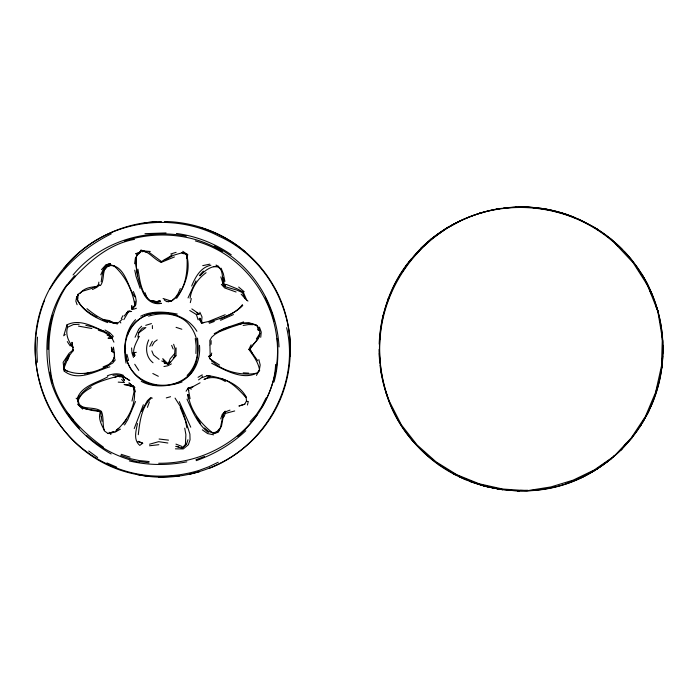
<?xml version="1.0" encoding="UTF-8"?>
<svg xmlns="http://www.w3.org/2000/svg" width="698" height="698" viewBox="0 0 698 698"><rect width="100%" height="100%" fill="white"/><g stroke="black" fill="none" stroke-linecap="round" stroke-linejoin="round"><path stroke-width="1.05" d="M662.882 342.526L662.742 340.249M662.114 364.81L662.175 358.327M662.341 339.978L661.983 335.686M134.993 301.187L134.932 306.012L132.018 309.45L131.774 305.645L131.948 308.926L133.519 309.275L136.398 308.254M211.084 344.297L211.128 340.598M663.1 345.554L661.992 367.165M379.328 353.363L379.642 359.191L379.476 356.12M290.281 356.303C292.89 306.928 264.874 256.672 219.146 236.317C168.192 209.4 99.997 222.374 64.216 268.145M195.929 353.485L196.155 345.711L195.248 338.539M199.48 345.309C201.19 362.742 191.025 380.881 172.938 384.188M47.979 349.436L48.337 337.719L50.212 326.097M110.214 265.72L110.232 265.074C125.466 266.479 127.368 286.293 134.705 296.833M64.347 367L64.452 363.92L66.362 359.06L69.311 354.767L63.544 369.19C77.705 377.182 95.539 373.072 108.801 365.037M114.411 358.03L114.612 358.693L114.402 353.031L112.491 351.138L113.451 347.133L114.402 353.031L114.236 357.559L113.285 361.163L112.544 361.538L114.236 357.559L112.57 361.006L108.74 364.522L103.103 366.912M223.508 415.284L221.51 426.024L218.875 430.945L213.379 433.537L217.706 432.42L220.411 427.804L223.133 414.882L225.323 411.864L229.982 410.127M173.191 358.039L174.552 356.477L174.989 348.52L173.645 344.28M37.448 337.151L36.846 349.794L37.378 362.262M662.55 358.423C660.989 387.547 649.376 415.703 631.341 438.501A143.84 143.84 0 0 1 593.928 470.871C518.265 518.291 410.721 477.423 385.68 391.63A141.633 141.633 0 0 1 380.017 365.106M662.751 354.078L662.777 343.259M136.276 258.234C135.403 268.346 137.576 278.607 141.389 287.942C143.884 297.112 150.829 305.48 161.369 303.36L154.642 302.382M109.193 333.627C96.062 328.453 81.291 317.887 67.034 324.788L66.929 326.472L67.619 327.222C65.15 334.429 68.587 341.497 72.836 347.22L71.964 342.29L73.185 350.597L69.617 355.212L67.558 360.299M276.792 363.588C283.17 309.502 248.165 255.372 195.344 240.932M167.511 364.068L170.242 362.55L175.948 355.779L176.088 347.892M107.728 322.624C96.106 318.175 83.428 311.893 77.583 300.315L77.801 297.575M178.758 446.799L175.826 446.327L182.169 448.212L185.406 444.452L185.886 434.653L184.734 428.153M222.47 418.364L222.784 414.996L224.861 411.672L225.323 411.864M138.274 434.697C139.827 421.95 141.354 406.55 151.641 397.869L152.295 398.165M260.729 337.309L261.253 332.091L259.455 327.153M275.597 364.443C275.082 379.564 269.664 393.951 262.23 406.969M662.062 363.876L662.838 356.059M661.294 371.223L661.73 367.122M661.233 371.537L661.05 372.627M96.682 286.381L98.575 284.444L98.837 282.132M135.761 304.956L136.258 301.013L135.482 296.667L133.37 291.546M134.627 263.748L135.386 258.094L138.003 254.238M48.249 337.876L49.89 326.236L52.533 315.199M259.813 333.26C259.961 340.284 252.493 343.329 250.067 349.113L249.64 349.419L257.771 360.805M101.166 281.835C102.152 276.382 101.873 269.829 107.178 266.479L107.082 265.982L110.075 265.476L113.87 265.781C125.3 275.771 132.925 291.031 134.932 306.012L134.941 305.262L133.746 306.727M276.722 364.574C273.005 392.18 259.054 418.355 237.8 436.433M64.452 363.92L63.544 369.19L64.539 369.53L64.199 371.1C77.94 382.007 95.591 371.031 109.874 366.808M77.583 300.315L76.955 298.945L77.984 294.364L82.486 291.241L92.372 288.222M78.708 294.896L76.597 297.191L75.846 301.204L77.112 304.729M137.454 423.494C136.119 430.71 133.1 439.836 139.766 445.411L142.715 443.213L138.632 441.345L137.811 441.694L142.715 443.213M190.074 298.247C191.557 288.021 197.726 278.694 206.084 272.717M657.368 386.692L655.64 392.791M661.434 367.933L661.887 365.848M138.762 332.885L145.873 327.58L142.488 328.034L140.385 330.39L138.762 332.885L137.829 337.117L139.225 336.366C136.503 342.465 131.599 349.558 134.557 356.373L132.821 352.699M253.549 324.378L256.724 325.294C265.109 333.88 254.194 342.386 249.701 349.541L248.881 349.41L251.097 344.821M202.115 377.051L202.324 376.117M73.046 349.157L72.557 351.216L73.185 350.597M274.009 382.015C278.031 367.846 278.537 352.979 277.176 338.382M155.226 301.37L154.834 302.26L160.182 300.655L155.017 302.269L150.541 300.55L155.226 301.37L150.541 300.55M247.441 405.014L248.305 401.402M190.301 302.644L191.304 298.578M107.082 265.982C101.611 271.234 104.927 279.837 100.399 285.604M211.721 353.048L211.145 355.282L208.728 356.408C216.965 370.586 241.709 376.615 256.873 373.09L259.621 370.245C258.382 362.419 253.391 355.736 248.881 349.41M132.009 401.071L134.129 391.316L133.213 386.099L124.113 384.519L128.894 385.148L134.88 387.556L128.903 382.905L133.702 386.928L128.894 385.148M161.753 360.953L168.122 363.998L170.207 358.789L174.674 353.546M148.735 339.926C145.018 347.621 145.969 357.315 153.019 362.751M67.034 324.788L63.727 335.747L65.237 334.49M134.225 428.546L143.343 404.77M187.954 439.714L186.558 444.059L182.169 448.212L181.925 446.432L175.957 444.12M140.813 251.533L137.419 253.566C134.33 260.642 136.834 268.521 137.689 275.823M79.118 395.879L77.897 399.5L78.481 402.223M653.677 399.771L647.98 412.623C670.01 369.8 667.541 315.836 642.212 274.96L641.732 274.113C615.366 231.003 564.795 204.27 514.286 207.21L500.928 208.475C464.877 213.806 430.57 233.062 408.81 262.465L409.97 261.087M174.552 356.477L174.814 355.736L175.948 355.779M220.708 418.861L222.252 414.42L225.218 411.139M224.861 411.672L225.227 413.443L224.137 416.566L222.645 417.552M133.213 386.099L133.44 386.57L128.973 385.776M44.602 300.253C27.711 342.404 33.853 393 62.689 428.555C87.686 460.549 128.284 478.819 168.855 475.818A125.404 125.387 13.4 0 0 199.166 470.373L208.772 466.779L218.186 462.242M259.656 330.634L257.928 329.788L258.496 328.208M109.603 432.926L113.669 431.792L108.111 433.563L104.325 430.849C102.362 424.524 103.923 417.683 101.48 411.427C94.71 406.323 85.095 409.918 78.534 404.674L77.661 400.146C84.737 384.249 104.648 379.895 119.96 375.637L122.909 377.234L124.436 380.55L121.696 375.62L116.915 374.983L112.902 375.297M147.418 407.344L149.433 401.9M135.063 337.274L138.78 329.194L141.589 326.228M135.499 401.507L127.725 419.768L124.532 424.96M112.736 337.213L112.195 338.521L113.931 342.151M127.586 334.813C137.14 305.34 182.257 306.736 196.88 331.288M78.534 404.674L81.657 406.742L79.31 404.308L78.167 400.731C80.078 394.492 85.758 390.575 91.237 387.634M180.311 288.553L178.051 293.64L175.39 297.601L171.35 301.117L168.201 301.719L165.539 300.951L164.178 299.808M100.748 274.82L103.034 269.882L106.349 265.022L110.459 263.495L105.869 264.847L101.498 269.664M191.662 286.032C195.379 277.097 200.562 267.334 210.936 265.231M63.928 268.145C2.522 340.109 44.62 457.626 137.384 474.57C186.113 485.014 239.318 463.393 267.474 422.43M100.268 412.204C97.99 418.181 101.446 424.846 104.255 430.099M141.476 411.401L147.383 400.687L150.864 397.45M195.99 280.875L188.032 297.924M265.99 398.078L261.733 406.637L256.358 414.656L250.041 421.688M149.747 346.409L152.356 341.252M101.07 416.854L100.94 412.501L101.48 411.427M260.049 333.347L256.384 338.835M647.351 413.853L647.884 412.85L647.133 414.272M402.807 271.252L405.8 266.976M649.253 410.18L643.041 421.653M244.754 404.177L239.082 405.983L244.754 404.177L246.49 400.931L246.15 397.537L243.995 394.51M121.286 318.707L122.918 315.697M131.625 311.474L128.467 311.727L123.825 319.667M256.463 375.384L259.272 370.324L260.18 364.975L258.845 359.557M209.941 344.917L209.845 340.441L211.764 337.117L214.949 334.368L219.32 331.751L230.986 327.188L243.113 323.253L248.802 323.253L256.724 325.294L258.051 328.575M174.421 256.96L161.177 262.378C153.83 259.281 149.276 251.507 141.005 250.163L138.867 253.775L140.961 251.708M152.016 345.911L154.415 341.924L157.207 339.891M66.781 284.897C46.356 312.94 42.404 350.396 51.573 383.298C61.476 413.329 83.786 438.536 111.148 453.962M267.596 422.238C296.327 381.85 297.967 324.666 271.679 282.664C255.555 256.245 229.572 235.793 199.68 227.391M637.675 430.047L642.841 421.976M186.078 391.238L187.762 388.646M49.924 288.981C64.469 265.17 86.316 245.975 111.366 233.821M123.232 424.061L126.652 419.009M259.621 370.245L259.185 370.891L258.487 370.533M108.111 433.563L114.28 432.28C127.272 421.801 138.038 403.139 133.571 386.186M124.192 316.115L126.329 313.332L128.336 311.962M637.544 430.256L630.451 439.487L622.346 448.535C613.961 456.946 604.59 464.327 594.478 470.548C539.65 504.829 462.53 494.62 418.564 447.182C369.347 397.703 366.18 311.84 411.436 258.757L411.515 258.67M176.611 298.343C184.987 286.302 191.043 269.917 186.689 255.294M74.642 275.719C51.006 301.754 45.667 338.242 50.718 372.017C54.61 403.889 78.342 429.13 103.374 447.121M131.948 308.926L134.81 305.366M115.362 359.802L112.736 363.03L103.793 367.968M187.998 376.074C198.188 366.284 198.974 351.321 197.517 338.111M257.021 415.144C234.415 445.935 196.696 463.751 158.682 463.254M411.349 259.403C397.179 275.893 388.105 296.231 382.713 317.162A141.633 141.633 0 0 0 379.18 344.123M413.434 256.881L422.281 247.432M187.125 375.411C199.864 363.056 201.111 340.799 190.702 326.708C181.742 313.297 162.835 311.631 148.587 316.159M416.505 254.072L417.84 252.458M624.213 445.551L626.132 443.247M411.707 259.01L420.877 248.715M418.416 251.027L419.027 250.346M193.494 369.582C175.582 396.159 130.168 387.434 125.631 354.724C121.548 332.684 139.626 309.432 162.966 313.341M135.56 319.658C124.698 330.922 123.127 348.468 126.068 363.126M103.967 269.559L107.178 266.479M199.349 275.597L203.327 271.138M63.98 268.076L64.042 268.006C84.083 243.637 113.329 227.347 144.521 222.828L156.335 221.685M220.411 427.804L216.72 431.861L212.899 432.969L208.554 431.364L204.462 428.014M80.113 293.361C83.847 288.073 90.714 286.878 96.778 286.686M167.494 363.344L164.3 363.248L168.122 363.998L169.972 361.983M75.524 276.207L67.2 285.212C85.453 264.865 106.524 244.37 134.522 239.353M242.476 304.616C236.927 311.98 228.342 315.749 220.01 319.038M76.597 297.191L78.35 295.045L77.984 294.364L77.609 298.465L76.955 298.945C80.689 307.478 88.908 313.036 96.926 317.206M209.226 356.224L211.145 355.282L208.728 356.408M73.063 274.96C100.041 242.101 145.027 227.958 186.279 236.194M104.639 269.323L107.256 266.645L110.075 265.476L108.138 266.147M200.047 275.823C204.584 270.545 210.848 266.13 218.046 266.13C223.29 270.458 222.182 277.717 223.116 283.737L225.489 286.791L236.831 290.08L242.337 292.514L245.207 298.692L247.956 301.091M122.359 319.195L117.43 323.593C105.817 322.476 95.766 315.915 86.971 308.673M103.714 269.969L106.436 267.378M423.843 245.966L428.528 241.56M242.756 305.515C233.743 314.763 220.638 318.183 208.763 322.206M422.412 247.301L428.572 241.648M430.884 239.527L441.686 231.657M420.597 248.436L430.718 239.344L445.307 229.127L442.41 231.151M245.818 430.736C231.692 444.172 214.539 454.11 196.225 460.654M167.825 363.85L169.989 362.096L168.323 362.925M609.598 459.912L611.073 458.743L608.534 460.759M170.574 396.708L166.29 397.895M142.549 251.786L142.994 251.446M198.546 379.895L201.39 377.827L206.634 376.013L210.7 376.327L204.008 379.468C211.014 376.222 219.067 377.313 225.393 381.562M430.875 239.362C449.495 224.363 471.639 214.05 495.083 209.4A143.901 143.901 0 0 1 501.251 208.405M596.842 469.073L597.348 468.707L596.624 469.187M596.485 469.274L607.408 461.553L594.644 470.496L582.228 477.109L583.511 476.411M116.461 429.907L118.782 428.319M172.031 254.718C169.466 257.71 162.617 259.726 161.177 262.378M200.073 382.792L190.798 387.818M165.138 259.996L173.383 255.355L177.728 254.011L182.187 252.807L186.776 253.906C188.155 270.44 186.331 291.31 171.35 301.117L163.088 298.491M214.216 333.661L224.023 328.496L243.646 321.909M198.058 377.321L202.254 374.843M126.722 312.739L128.467 311.727M242.337 292.514L243.288 292.139L246.699 300.105M115.196 432.079L120.422 429.157M582.647 476.917L582.132 477.144M584.147 476.053L594.556 470.347M256.253 373.308C242.651 380.366 223.945 369.792 211.66 363.239M452.941 224.773L450.725 225.934L460.252 220.934L453.857 224.294M171.359 363.885L167.756 365.769L163.943 366.529M92.494 289.522L96.621 287.41L99.622 285.133L99.203 284.775M73.15 349.89L68.997 353.45L63.143 362.314L64.199 371.1M218.936 331.114L230.706 326.463M209.391 468.271C264.071 447.392 300.184 385.375 286.642 327.711M107.832 376.78C97.013 383.01 81.343 385.619 77.085 399.029L76.126 398.218M67.619 327.222L73.369 324.553L79.171 324.291M107.937 266.13L110.232 265.074L113.87 265.781M233.42 314.562L220.551 320.295M185.144 254.622L186.776 253.906L182.047 252.746L183.626 253.662M185.406 444.452L186.061 444.164M114.987 377.278L119.96 375.637L119.977 377.103M225.192 314.737L208.397 321.534L201.425 323.034L199.907 318.114L201.041 322.066L199 318.829M140.743 316.185C152.059 310.488 165.243 311.753 177.283 314.048M195.964 459.746L204.593 456.448M182.012 252.798L184.045 253.74M209.313 323.296L214.312 321.464M140.551 251.978L135.621 253.732L137.707 253.976M168.201 301.719L170.129 301.039M567.195 483.19L568.949 482.58L565.633 483.74M107.405 375.768C112.526 373.674 118.459 372.863 123.572 375.445M170.774 253.993L176.114 252.336M182.021 382.015C169.134 386.395 153.586 388.167 141.258 381.326M111.802 351.356L112.491 351.138L111.392 347.194L111.802 351.356L114.402 353.031M145.725 325.338L151.431 323.575M124.567 241.028C156.684 230.558 193.468 233.542 222.426 251.489M198.119 319.789L196.374 314.51L199.157 313.891L196.374 314.51L189.769 310.514M234.703 410.965L225.227 413.443M149.547 444.225L158.647 441.677L167.843 443.012M189.568 474.256L199.593 471.682M84.502 373.901L90.827 372.296M218.875 430.945L217.706 432.42L212.899 432.969C200.631 423.834 189.969 409.866 188.207 394.466M136.267 352.298L133.458 352.961L135.229 355.317M199.837 312.215L202.019 316.962L201.425 323.034L204.095 322.537M237.276 324.614L243.619 323.209L249.448 322.86L254.7 324.465M166.691 301.667L168.454 301.283M127.516 311.352L130.072 310.793M202.725 265.65L209.836 264.141M92.66 287.62L96.752 286.817M193.076 386.771L188.137 388.018L190.057 398.68M186.82 461.849C167.869 465.54 148.133 465.426 129.331 460.933M243.131 325.451L248.497 324.57L252.981 324.683M536.291 490.092L532.836 490.406M154.834 302.26L160.575 301.466M527.767 490.293L520.333 490.371M149.52 445.769L158.865 444.705M144.216 222.854L155.602 221.685M179.421 475.984L158.463 477.022M144.983 233.673L166.054 232.931M118.625 375.742L121.696 375.62L129.767 380.55L123.764 376.623M161.456 221.632L156.387 221.685M164.414 221.606L167.188 221.58M106.349 265.022L110.267 265.048M175.407 448.84L183.26 448.945L188.381 444.713L190.048 439.836L189.9 434.086L183.539 413.958L181.052 407.623L175.058 398.104M213.37 266.662L218.073 266.88L220.786 269.288M243.201 372.837L248.689 373.142M257.928 329.788L259.403 329.875M118.232 382.12L124.48 382.565L121.627 379.372M98.68 411.331L91.944 410.433L82.713 408.016L79.275 404.735M166.901 221.545C195.571 222.505 223.683 233.394 245.495 252.022M143.509 250.931L150.279 251.472M149.136 461.561L139.26 460.567L129.732 458.542L120.78 455.471M206.512 375.472C221.571 377.208 239.109 383.429 246.516 397.52M159.1 439.025L168.488 440.133M139.146 461.535L149.014 462.791M540.165 208.597L551.193 210.36M538.184 208.327L533.534 207.672C547.45 208.475 561.07 212.122 574.035 217.139M247.467 401.481L246.49 400.931M78.49 326.114L91.874 328.505M137.192 474.553L147.819 476.263M176.419 233.455C196.033 236.064 215.054 243.401 231.247 254.779M102.999 319.483L108.679 320.452L113.12 322.424L117.212 322.869L117.43 323.593L117.343 323.13L113.006 322.825L108.679 320.452M142.706 251.201L146.868 251.943M117.343 323.951L102.623 319.754M156.16 385.122C138.265 383.795 124.061 365.761 125.544 348.101M493.53 488.007L484.595 486.14M499.471 489.228L503.049 489.787L486.166 486.532M494.507 488.199L500.379 489.377M142.584 251.21L146.266 251.961M213.667 434.837L207.603 433.571L202.315 429.82M85.828 325.329L92.529 326.882L104.185 331.367M170.225 313.768L176.856 315.4M98.209 410.991L98.985 411.183M139.172 462.146C119.698 458.028 101.446 448.971 86.683 435.552M552.162 210.622L561.838 213.213M562.806 213.466L566.191 214.382M236.09 292L224.677 287.942L221.379 284.383L225.489 286.791L223.055 283.711L220.838 276.879M191.514 389.074L188.137 388.018L188.757 390.583M121.173 454.319L130.029 457.146M176.071 327.336L181.838 329.229M245.207 298.692L241.168 294.128M98.357 330.206L104.063 332.178L112.5 337.413L112.509 338.068L112.195 338.521L108.007 338.181L112.5 337.413L107.152 335.145M119.48 376.039L122.909 377.234L121.696 375.62M220.568 378.36C231.422 381.326 238.751 389.781 246.15 397.537M106.951 462.931L116.732 467.163M196.932 312.896L199.157 313.891M152.818 373.509L158.315 376.274M219.547 365.045L209.575 358.676M214.207 246.019C252.659 264.402 276.809 304.913 279.043 346.95M100.94 412.501C94.282 407.798 83.961 411.768 78.743 404.491M243.288 292.139L237.713 289.077L226.824 284.627L225.358 284.348L224.381 285.709L225 286.163L223.7 283.877M105.023 330.023L109.752 332.745L113.346 336.427M109.333 433.188L111.026 434.217L109.115 432.289M120.344 375.175L123.947 377.382M440.168 465.557L438.772 464.641M198.913 313.786L191.837 308.891M148.918 252.196L161.762 261.724M202.97 322.79L200.239 320.565M63.736 368.928L67.436 371.353M159.065 359.348L153.516 354.95L151.85 350.885M182.771 251.289L187.919 254.91M609.485 238.009L611.753 239.789M88.742 451.004L97.641 457.522M108.347 334.909L112.509 338.068L108.67 334.517L110.781 336.916M208.379 432.524C197.717 424.201 192.43 411.131 186.994 399.134M238.681 287.053L244.187 291.764M137.907 269.149C139.897 280.23 140.952 293.622 150.681 300.899M77.644 404.282L82.643 409.098M137.419 253.566L138.047 254.203M168.122 363.998L162.765 358.632L164.606 362.628M615.139 243.174L618.079 246.342M70.463 344.62L73.255 347.621M79.293 428.144L72.252 420.484L66.423 411.776L73.177 419.673M77.661 400.146L78.167 400.731M223.055 283.711L225 286.163M141.005 250.163L141.659 251.018M634.456 263.87L630.617 258.653A143.369 143.369 0 0 0 624.152 251.359M635.73 265.615C651.627 287.07 661.128 313.367 662.559 340.039M635.573 265.257L643.713 277.464L646.357 282.681M67.313 341.592L70.193 345.938M134.74 364.26L138.745 370.394M196.487 417.125L200.439 423.293M645.763 282.149L649.245 288.841M641.837 274.078L647.151 283.379L652.578 295.926L646.793 283.545M250.067 349.113L252.126 353.04M179.264 401.62L190.746 427.211M211.442 360.081L212.262 361.808M265.292 297.208L271.871 312.931L274.244 321.368M180.206 407.423L185.502 420.781L186.889 427.839M120.466 322.188L120.815 322.982M171.656 345.397L173.13 348.983M387.294 396.08L386.02 392.529M221.109 268.18L223.351 273.738L224.896 281.416M657.778 311.099L647.657 285.561L633.156 262.762L614.764 243.122A140.909 140.909 0 0 0 568.224 215.638A144.277 144.277 0 0 0 487.169 211.346C434.313 224.084 392.564 269.088 382.216 322.249A144.128 144.128 0 0 0 389.563 401.743L401.376 424.855L417.142 445.001L435.997 461.788L456.867 474.736L479.256 483.819L502.673 489.028L527.042 490.729L550.949 486.925L573.18 480.128L594.225 469.99L614.135 456.187L631.254 437.916L645.388 416.523L655.64 392.311L661.495 365.918L662.332 338.364L657.778 311.099L655.78 306.064M650.013 290.865L651.164 293.902M145.018 292.654L146.885 297.636M140.167 288.422L136.058 276.399L134.758 270.152M656.862 307.748L657.769 310.819L657.359 309.415M133.493 357.437L131.966 352.97L131.599 347.944M186.593 256.847L187.195 258.661L186.767 255.852M216.144 264.961L217.078 266.208L218.046 266.13L218.073 266.88M133.981 387.05L135.456 391.936M381.841 376.423L381.125 371.746M126.984 354.427L128.563 360.534M49.767 372.174L52.49 383.036M224.189 284.915L223.421 277.804M187.526 394.536L188.399 398.933M101.402 416.758L101.969 421.383M152.356 325.582L152.452 328.618M209.958 345.257L210.203 356.547M379.799 363.012A141.633 141.633 0 0 1 379.101 349.375M503.319 208.126A143.901 143.901 0 0 1 538.699 208.117M540.837 208.397A143.901 143.901 0 0 1 547.206 209.426L563.661 213.571L579.27 219.477L593.858 227.086A143.369 143.369 0 0 1 622.651 249.805M379.625 336.768L379.564 339.987L379.747 336L379.625 336.768M382.617 317.634L382.356 319.318L383.499 314.702L382.617 317.634M388.184 299.093L387.512 301.344L388.769 297.81L388.184 299.093M646.81 414.778L642.457 422.369L646.81 414.778M641.122 424.733L639.665 426.993L641.122 424.733M406.498 265.135L405.599 266.566L407.859 263.521L406.498 265.135M633.182 435.988L631.236 438.545L633.182 435.988M621.901 448.989L620.566 450.236L621.901 448.989M614.057 456.012L613.621 456.405L614.057 456.012M447.627 227.522L446.615 228.229L448.866 226.876L447.627 227.522M581.827 477.292L569.882 482.161L581.827 477.292M480.564 212.934L479.369 213.37L482.789 212.419L480.564 212.934M497.979 208.929L496.4 209.287L498.677 208.85L497.979 208.929M515.499 207.123L516.092 207.132L515.499 207.123M519.356 490.903L517.785 490.912L519.356 490.903M526.754 207.201L521.755 207.315L531.038 207.498L526.754 207.201M532.897 207.507L531.536 207.472L534.022 207.672L532.897 207.507M484.674 486.174L469.466 481.227L484.674 486.174M466.072 479.7L458.612 476.219L466.072 479.7M455.358 474.736L452.461 473.165L455.358 474.736M597.226 229.171L598.012 229.738L597.226 229.171M426.312 454.625L423.782 452.217L426.312 454.625M414.298 442.375L412.326 440.133L414.298 442.375M644.132 278.136L643.818 277.656L644.437 278.746L644.132 278.136M394.082 412.23L392.564 408.993L394.082 412.23"/></g></svg>
